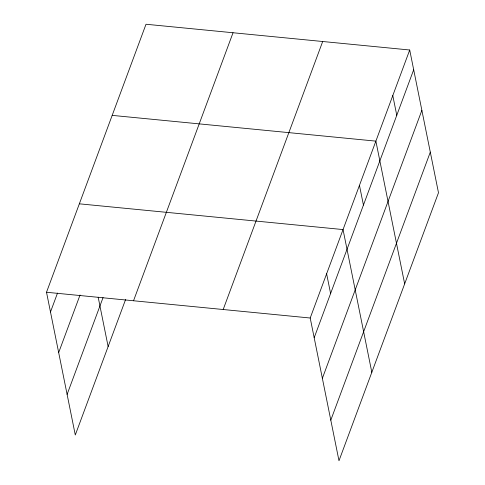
<?xml version="1.0" encoding="UTF-8"?>
<svg xmlns="http://www.w3.org/2000/svg" width="485" height="485" viewBox="0 0 485 485"><rect width="100%" height="100%" fill="white"/><g stroke="black" fill="none" stroke-linecap="round" stroke-linejoin="round"><path stroke-width="0.73" d="M125.591 299.524L75.29 434.996L46.511 292.261L146.015 24.25L409.71 50.003L438.488 192.739L338.985 460.75L310.206 318.014L409.71 50.003M50.488 311.994L57.527 293.043M58.673 352.589L80.043 295.025M67.106 394.408L103.069 297.541M133.533 300.761L233.036 32.75M223.185 309.515L322.689 41.504M314.183 337.748L413.687 69.737M322.367 378.336L421.871 110.325M330.8 420.162L430.304 152.144M112.18 115.375L375.875 141.129L404.66 283.864M79.346 203.821L343.041 229.569L371.819 372.304M46.511 292.261L310.206 318.014M392.795 95.563L396.772 115.297M359.458 185.349L363.441 205.082M326.623 273.795L330.6 293.522M98.17 297.159L108.131 346.557"/></g></svg>
